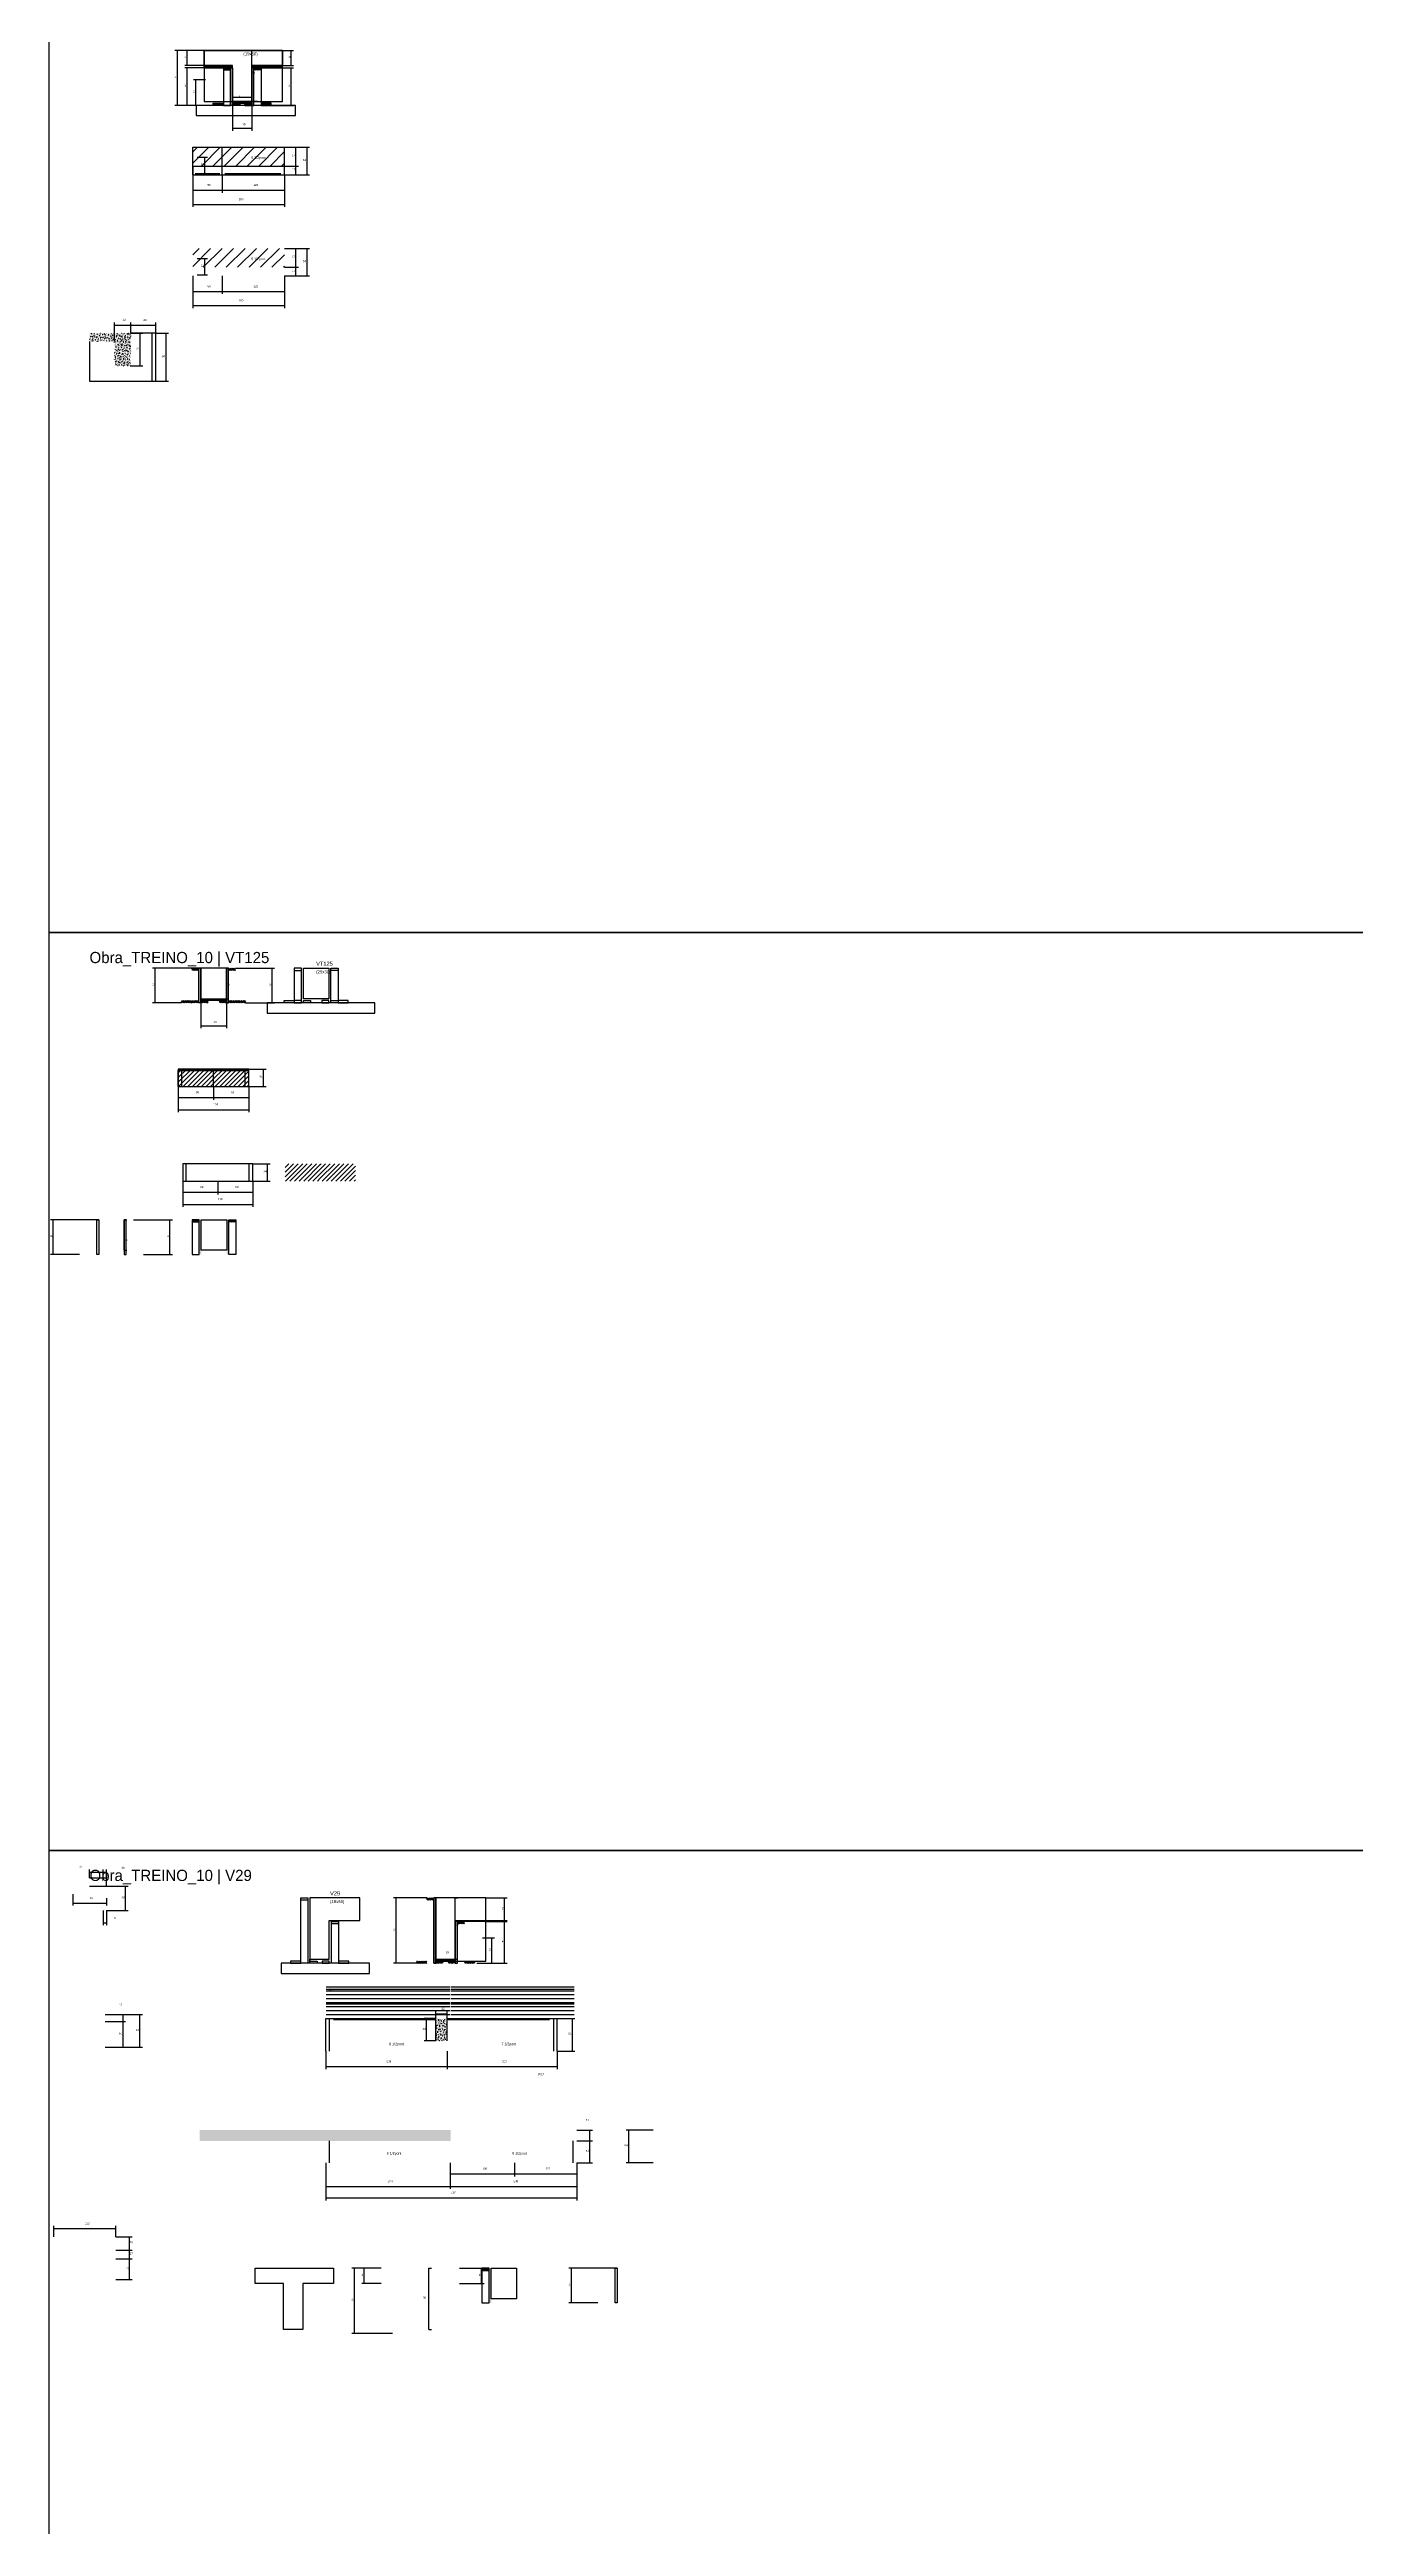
# Model space of a CAD drawing. Header units: metres. Extents: x -132 to 34800, y -36000 to 1848.
# Drawn here: x 20302 to 22863, y -17526 to -12668 of the extents above; entities that cross this region are included whole.
import ezdxf

# ---------------------------------------------------------------- set-up
doc = ezdxf.new("R2010")
doc.units = ezdxf.units.M
for name, color, linetype in [('CELL_BORDER', 8, 'Continuous'), ('CONCRETO', 251, 'Continuous'), ('COTA', 4, 'Continuous'), ('Cota Seção (2x)', 4, 'Continuous'), ('Hachura', 253, 'Continuous'), ('LABEL_ID', 3, 'Continuous'), ('Madeira', 126, 'Continuous'), ('NOMENCLATURA', 7, 'Continuous'), ('Painéis', 200, 'Continuous'), ('REAPROVEITAMENTO', 251, 'Continuous'), ('SARR_2.2x7', 40, 'Continuous'), ('Texto Seção', 7, 'Continuous')]:
    doc.layers.add(name, color=color, linetype=linetype)

msp = doc.modelspace()

# ---------------------------------------------------------------- hatches: boundary and pattern name
at = {"layer": 'COTA'}
h = msp.add_hatch(dxfattribs=at)
h.set_pattern_fill('AR-CONC', scale=0.03)
h.paths.add_polyline_path([(20429, -13240.8), (20380, -13240.8), (20380, -13224.8), (20461, -13224.8), (20461, -13288.8), (20429, -13288.8)])
h = msp.add_hatch(dxfattribs=at)
h.set_pattern_fill('AR-CONC', scale=0.03)
h.paths.add_polyline_path([(21059.4, -16573.5), (21081.4, -16573.5), (21081.4, -16529.5), (21059.4, -16529.5)])
h = msp.add_hatch(dxfattribs=at)
h.set_pattern_fill('AR-CONC', scale=0.03)
h.paths.add_polyline_path([(20596.3, -16748.6), (20596.3, -16769.8), (21088.3, -16769.8), (21088.3, -16748.6)])
at = {"layer": 'Hachura'}
h = msp.add_hatch(color=8, dxfattribs=at)
h.dxf.hatch_style = 1
h.paths.add_polyline_path([(20660.5, -12704), (20660.5, -12700), (20660.5, -12700), (20604.9, -12700), (20604.9, -12700), (20604.9, -12704), (20604.9, -12704), (20660.5, -12704)])
h = msp.add_hatch(dxfattribs=at)
h.set_pattern_fill('ANSI31', scale=0.5)
h.paths.add_polyline_path([(20656.5, -12708.4), (20656.5, -12704), (20656.5, -12704), (20642.5, -12704), (20642.5, -12704), (20642.5, -12708.4), (20642.5, -12708.4), (20656.5, -12708.4)])
h = msp.add_hatch(color=8, dxfattribs=at)
h.dxf.hatch_style = 1
h.paths.add_polyline_path([(20656.5, -12704), (20660.5, -12704), (20660.5, -12704), (20660.5, -12778), (20660.5, -12778), (20656.5, -12778), (20656.5, -12778), (20656.5, -12704)])
h = msp.add_hatch(color=8, dxfattribs=at)
h.dxf.hatch_style = 1
h.paths.add_polyline_path([(20758.5, -12704), (20758.5, -12700), (20758.5, -12700), (20698.5, -12700), (20698.5, -12700), (20698.5, -12704), (20698.5, -12704), (20758.5, -12704)])
h = msp.add_hatch(color=8, dxfattribs=at)
h.dxf.hatch_style = 1
h.paths.add_polyline_path([(20702.5, -12704), (20698.5, -12704), (20698.5, -12704), (20698.5, -12778), (20698.5, -12778), (20702.5, -12778), (20702.5, -12778), (20702.5, -12704)])
h = msp.add_hatch(dxfattribs=at)
h.set_pattern_fill('ANSI31', scale=0.5)
h.paths.add_polyline_path([(20702.5, -12708.4), (20702.5, -12704), (20702.5, -12704), (20716.5, -12704), (20716.5, -12704), (20716.5, -12708.4), (20716.5, -12708.4), (20702.5, -12708.4)])
h = msp.add_hatch(dxfattribs=at)
h.set_pattern_fill('ANSI31', scale=0.5)
h.paths.add_polyline_path([(20622.5, -12778), (20622.5, -12773.6), (20622.5, -12773.6), (20642.5, -12773.6), (20642.5, -12773.6), (20642.5, -12778), (20642.5, -12778), (20622.5, -12778)])
h = msp.add_hatch(color=8, dxfattribs=at)
h.dxf.hatch_style = 1
h.paths.add_polyline_path([(20698.5, -12773.6), (20698.5, -12770), (20698.5, -12770), (20660.5, -12770), (20660.5, -12770), (20660.5, -12773.6), (20660.5, -12773.6), (20698.5, -12773.6)])
h = msp.add_hatch(dxfattribs=at)
h.set_pattern_fill('ANSI31', scale=0.5)
h.paths.add_polyline_path([(20660.5, -12778), (20660.5, -12773.6), (20660.5, -12773.6), (20674.5, -12773.6), (20674.5, -12773.6), (20674.5, -12778), (20674.5, -12778), (20660.5, -12778)])
h = msp.add_hatch(dxfattribs=at)
h.set_pattern_fill('ANSI31', scale=0.5)
h.paths.add_polyline_path([(20698.5, -12778), (20698.5, -12773.6), (20698.5, -12773.6), (20684.5, -12773.6), (20684.5, -12773.6), (20684.5, -12778), (20684.5, -12778), (20698.5, -12778)])
h = msp.add_hatch(dxfattribs=at)
h.set_pattern_fill('ANSI31', scale=0.5)
h.paths.add_polyline_path([(20736.5, -12778), (20736.5, -12773.6), (20736.5, -12773.6), (20716.5, -12773.6), (20716.5, -12773.6), (20716.5, -12778), (20716.5, -12778), (20736.5, -12778)])
h = msp.add_hatch(dxfattribs=at)
h.set_pattern_fill('ANSI31', scale=0.5)
h.paths.add_polyline_path([(20594.4, -14474.4), (20594.4, -14470), (20594.4, -14470), (20580.4, -14470), (20580.4, -14470), (20580.4, -14474.4), (20580.4, -14474.4), (20594.4, -14474.4)])
h = msp.add_hatch(color=8, dxfattribs=at)
h.dxf.hatch_style = 1
h.paths.add_polyline_path([(20594.4, -14470), (20598.4, -14470), (20598.4, -14470), (20598.4, -14538), (20598.4, -14538), (20594.4, -14538), (20594.4, -14538), (20594.4, -14470)])
h = msp.add_hatch(color=8, dxfattribs=at)
h.dxf.hatch_style = 1
h.paths.add_polyline_path([(20652.4, -14470), (20648.4, -14470), (20648.4, -14470), (20648.4, -14538), (20648.4, -14538), (20652.4, -14538), (20652.4, -14538), (20652.4, -14470)])
h = msp.add_hatch(dxfattribs=at)
h.set_pattern_fill('ANSI31', scale=0.5)
h.paths.add_polyline_path([(20652.4, -14474.4), (20652.4, -14470), (20652.4, -14470), (20666.4, -14470), (20666.4, -14470), (20666.4, -14474.4), (20666.4, -14474.4), (20652.4, -14474.4)])
h = msp.add_hatch(dxfattribs=at)
h.set_pattern_fill('ANSI31', scale=0.5)
h.paths.add_polyline_path([(20560.4, -14538), (20560.4, -14533.6), (20560.4, -14533.6), (20580.4, -14533.6), (20580.4, -14533.6), (20580.4, -14538), (20580.4, -14538), (20560.4, -14538)])
h = msp.add_hatch(dxfattribs=at)
h.set_pattern_fill('ANSI31', scale=0.5)
h.paths.add_polyline_path([(20594.4, -14538), (20594.4, -14533.6), (20594.4, -14533.6), (20580.4, -14533.6), (20580.4, -14533.6), (20580.4, -14538), (20580.4, -14538), (20594.4, -14538)])
h = msp.add_hatch(color=8, dxfattribs=at)
h.dxf.hatch_style = 1
h.paths.add_polyline_path([(20598.4, -14533.6), (20598.4, -14530), (20598.4, -14530), (20648.4, -14530), (20648.4, -14530), (20648.4, -14533.6), (20648.4, -14533.6), (20598.4, -14533.6)])
h = msp.add_hatch(dxfattribs=at)
h.set_pattern_fill('ANSI31', scale=0.5)
h.paths.add_polyline_path([(20598.4, -14538), (20598.4, -14533.6), (20598.4, -14533.6), (20612.4, -14533.6), (20612.4, -14533.6), (20612.4, -14538), (20612.4, -14538), (20598.4, -14538)])
h = msp.add_hatch(dxfattribs=at)
h.set_pattern_fill('ANSI31', scale=0.5)
h.paths.add_polyline_path([(20648.4, -14538), (20648.4, -14533.6), (20648.4, -14533.6), (20634.4, -14533.6), (20634.4, -14533.6), (20634.4, -14538), (20634.4, -14538), (20648.4, -14538)])
h = msp.add_hatch(dxfattribs=at)
h.set_pattern_fill('ANSI31', scale=0.5)
h.paths.add_polyline_path([(20652.4, -14538), (20652.4, -14533.6), (20652.4, -14533.6), (20666.4, -14533.6), (20666.4, -14533.6), (20666.4, -14538), (20666.4, -14538), (20652.4, -14538)])
h = msp.add_hatch(dxfattribs=at)
h.set_pattern_fill('ANSI31', scale=0.5)
h.paths.add_polyline_path([(20686.4, -14538), (20686.4, -14533.6), (20686.4, -14533.6), (20666.4, -14533.6), (20666.4, -14533.6), (20666.4, -14538), (20666.4, -14538), (20686.4, -14538)])
h = msp.add_hatch(dxfattribs=at)
h.set_pattern_fill('ANSI31', scale=2)
h.paths.add_polyline_path([(20623.2, -14701.8), (20623.2, -14667.8), (20554.1, -14667.8), (20554.1, -14701.8)])
h = msp.add_hatch(dxfattribs=at)
h.set_pattern_fill('ANSI31', scale=2)
h.paths.add_polyline_path([(20692.2, -14701.8), (20692.2, -14667.8), (20623.2, -14667.8), (20623.2, -14701.8)])
h = msp.add_hatch(dxfattribs=at)
h.set_pattern_fill('ANSI31', scale=2)
h.paths.add_polyline_path([(20763.8, -14853.5), (20763.8, -14887.5), (20832.6, -14887.5), (20832.6, -14853.5)])
h = msp.add_hatch(dxfattribs=at)
h.set_pattern_fill('ANSI31', scale=2)
h.paths.add_polyline_path([(20832.6, -14853.5), (20832.6, -14887.5), (20901.4, -14887.5), (20901.4, -14853.5)])
h = msp.add_hatch(dxfattribs=at)
h.set_pattern_fill('ANSI31', scale=0.5)
h.paths.add_polyline_path([(20595.1, -14967.5), (20595.1, -14963.1), (20595.1, -14963.1), (20581.1, -14963.1), (20581.1, -14963.1), (20581.1, -14967.5), (20581.1, -14967.5), (20595.1, -14967.5)])
h = msp.add_hatch(color=8, dxfattribs=at)
h.dxf.hatch_style = 1
h.paths.add_polyline_path([(20595.1, -14963.1), (20599.1, -14963.1), (20599.1, -14963.1), (20599.1, -15031.1), (20599.1, -15031.1), (20595.1, -15031.1), (20595.1, -15031.1), (20595.1, -14963.1)])
h = msp.add_hatch(color=8, dxfattribs=at)
h.dxf.hatch_style = 1
h.paths.add_polyline_path([(20653.1, -14963.1), (20649.1, -14963.1), (20649.1, -14963.1), (20649.1, -15031.1), (20649.1, -15031.1), (20653.1, -15031.1), (20653.1, -15031.1), (20653.1, -14963.1)])
h = msp.add_hatch(dxfattribs=at)
h.set_pattern_fill('ANSI31', scale=0.5)
h.paths.add_polyline_path([(20653.1, -14967.5), (20653.1, -14963.1), (20653.1, -14963.1), (20667.1, -14963.1), (20667.1, -14963.1), (20667.1, -14967.5), (20667.1, -14967.5), (20653.1, -14967.5)])
h = msp.add_hatch(dxfattribs=at)
h.set_pattern_fill('ANSI31', scale=0.5)
h.paths.add_polyline_path([(21041.4, -16297.7), (21041.4, -16293.3), (21041.4, -16293.3), (21055.4, -16293.3), (21055.4, -16293.3), (21055.4, -16297.7), (21055.4, -16297.7), (21041.4, -16297.7)])
h = msp.add_hatch(color=8, dxfattribs=at)
h.dxf.hatch_style = 1
h.paths.add_polyline_path([(21059.4, -16293.3), (21055.4, -16293.3), (21055.4, -16293.3), (21055.4, -16421.3), (21055.4, -16421.3), (21059.4, -16421.3), (21059.4, -16421.3), (21059.4, -16293.3)])
h = msp.add_hatch(color=8, dxfattribs=at)
h.dxf.hatch_style = 1
h.paths.add_polyline_path([(21097.4, -16339.7), (21097.4, -16337.3), (21097.4, -16337.3), (21157.4, -16337.3), (21157.4, -16337.3), (21157.4, -16339.7), (21157.4, -16339.7), (21097.4, -16339.7)])
h = msp.add_hatch(color=8, dxfattribs=at)
h.dxf.hatch_style = 1
h.paths.add_polyline_path([(21101.4, -16339.7), (21097.4, -16339.7), (21097.4, -16339.7), (21097.4, -16421.3), (21097.4, -16421.3), (21101.4, -16421.3), (21101.4, -16421.3), (21101.4, -16339.7)])
h = msp.add_hatch(dxfattribs=at)
h.set_pattern_fill('ANSI31', scale=0.5)
h.paths.add_polyline_path([(21101.4, -16344.1), (21101.4, -16339.7), (21101.4, -16339.7), (21115.4, -16339.7), (21115.4, -16339.7), (21115.4, -16344.1), (21115.4, -16344.1), (21101.4, -16344.1)])
h = msp.add_hatch(dxfattribs=at)
h.set_pattern_fill('ANSI31', scale=0.5)
h.paths.add_polyline_path([(21041.4, -16421.3), (21041.4, -16416.9), (21041.4, -16416.9), (21021.4, -16416.9), (21021.4, -16416.9), (21021.4, -16421.3), (21021.4, -16421.3), (21041.4, -16421.3)])
h = msp.add_hatch(color=8, dxfattribs=at)
h.dxf.hatch_style = 1
h.paths.add_polyline_path([(21059.4, -16416.9), (21059.4, -16413.3), (21059.4, -16413.3), (21097.4, -16413.3), (21097.4, -16413.3), (21097.4, -16416.9), (21097.4, -16416.9), (21059.4, -16416.9)])
h = msp.add_hatch(dxfattribs=at)
h.set_pattern_fill('ANSI31', scale=0.5)
h.paths.add_polyline_path([(21059.4, -16421.3), (21059.4, -16416.9), (21059.4, -16416.9), (21073.4, -16416.9), (21073.4, -16416.9), (21073.4, -16421.3), (21073.4, -16421.3), (21059.4, -16421.3)])
h = msp.add_hatch(dxfattribs=at)
h.set_pattern_fill('ANSI31', scale=0.5)
h.paths.add_polyline_path([(21097.4, -16421.3), (21097.4, -16416.9), (21097.4, -16416.9), (21083.4, -16416.9), (21083.4, -16416.9), (21083.4, -16421.3), (21083.4, -16421.3), (21097.4, -16421.3)])
h = msp.add_hatch(dxfattribs=at)
h.set_pattern_fill('ANSI31', scale=0.5)
h.paths.add_polyline_path([(21135.4, -16421.3), (21135.4, -16416.9), (21135.4, -16416.9), (21115.4, -16416.9), (21115.4, -16416.9), (21115.4, -16421.3), (21115.4, -16421.3), (21135.4, -16421.3)])
h = msp.add_hatch(dxfattribs=at)
h.set_pattern_fill('ANSI31', scale=0.5)
h.paths.add_polyline_path([(21163.7, -17023.7), (21163.7, -17019.3), (21163.7, -17019.3), (21149.7, -17019.3), (21149.7, -17019.3), (21149.7, -17023.7), (21149.7, -17023.7), (21163.7, -17023.7)])
h = msp.add_hatch(color=8, dxfattribs=at)
h.dxf.hatch_style = 1
h.paths.add_polyline_path([(21163.7, -17019.3), (21167.7, -17019.3), (21167.7, -17019.3), (21167.7, -17087.3), (21167.7, -17087.3), (21163.7, -17087.3), (21163.7, -17087.3), (21163.7, -17019.3)])
at = {"layer": 'REAPROVEITAMENTO'}
h = msp.add_hatch(dxfattribs=at)
h.set_pattern_fill('ANSI31', scale=5)
h.paths.add_polyline_path([(20582.4, -12896.9), (20762.4, -12896.9), (20762.4, -12896.9), (20762.4, -12859.9), (20762.4, -12859.9), (20582.4, -12859.9), (20582.4, -12859.9), (20582.4, -12896.9)])
h = msp.add_hatch(dxfattribs=at)
h.set_pattern_fill('ANSI31', scale=5)
h.paths.add_polyline_path([(20582.4, -13095.4), (20762.4, -13095.4), (20762.4, -13095.4), (20762.4, -13058.4), (20762.4, -13058.4), (20582.4, -13058.4), (20582.4, -13058.4), (20582.4, -13095.4)])

# ---------------------------------------------------------------- linework, layer by layer
at = {"layer": 'CELL_BORDER'}
for points in [[(20300, -14400), (23200, -14400), (23200, -12600), (20300, -12600)], [(20300, -16200), (23200, -16200), (23200, -14400), (20300, -14400)], [(20300, -18000), (23200, -18000), (23200, -16200), (20300, -16200)]]:
    msp.add_lwpolyline(points, close=True, dxfattribs=at)
at = {"layer": 'CONCRETO'}
for points in [[(20604.9, -12700), (20604.9, -12670), (20758.5, -12670), (20758.5, -12700), (20698.5, -12700), (20698.5, -12770), (20660.5, -12770), (20660.5, -12700)], [(20604.9, -12770), (20758.5, -12770), (20758.5, -12670), (20604.9, -12670)], [(20598.4, -14530), (20648.4, -14530), (20648.4, -14470), (20598.4, -14470)], [(20799.5, -14470), (20799.5, -14470), (20799.5, -14470), (20799.5, -14470), (20849.5, -14470), (20849.5, -14470), (20849.5, -14470), (20849.5, -14530), (20799.5, -14530), (20799.5, -14470)], [(20599.1, -14963.1), (20599.1, -14963.1), (20599.1, -14963.1), (20599.1, -14963.1), (20649.1, -14963.1), (20649.1, -14963.1), (20649.1, -14963.1), (20649.1, -15023.1), (20599.1, -15023.1), (20599.1, -14963.1)], [(20850.3, -16337.3), (20910.3, -16337.3), (20910.3, -16293.3), (20850.3, -16293.3), (20850.3, -16293.3), (20812.3, -16293.3), (20812.3, -16416.9), (20812.3, -16416.9), (20812.3, -16413.3), (20850.3, -16413.3)], [(21059.4, -16416.9), (21157.4, -16416.9), (21157.4, -16293.3), (21059.4, -16293.3)], [(20704.8, -17049.3), (20704.8, -17019.3), (20858.4, -17019.3), (20858.4, -17049.3), (20798.4, -17049.3), (20798.4, -17139.3), (20760.4, -17139.3), (20760.4, -17049.3)], [(21167.7, -17019.3), (21167.7, -17019.3), (21167.7, -17019.3), (21167.7, -17019.3), (21217.7, -17019.3), (21217.7, -17019.3), (21217.7, -17019.3), (21217.7, -17079.3), (21167.7, -17079.3), (21167.7, -17019.3)]]:
    msp.add_lwpolyline(points, close=True, dxfattribs=at)
at = {"layer": 'COTA'}
for p, q in [((20604.9, -12670), (20547.5, -12670)), ((20552.5, -12778), (20552.5, -12670)), ((20604.9, -12670), (20566.8, -12670)), ((20571.8, -12700), (20571.8, -12670)), ((20758.5, -12670), (20780.3, -12670)), ((20775.3, -12700), (20775.3, -12670)), ((20604.9, -12700), (20566.8, -12700)), ((20604.9, -12704), (20566.8, -12704)), ((20571.8, -12778), (20571.8, -12704)), ((20758.5, -12700), (20780.3, -12700)), ((20758.5, -12704), (20780.3, -12704)), ((20775.3, -12778), (20775.3, -12704)), ((20607.2, -12728), (20583.6, -12728)), ((20588.6, -12778), (20588.6, -12728)), ((20626.9, -12778), (20547.5, -12778)), ((20626.9, -12778), (20566.8, -12778)), ((20607.2, -12778), (20583.6, -12778)), ((20660.5, -12778), (20660.5, -12827.7)), ((20660.5, -12822.7), (20698.5, -12822.7)), ((20698.5, -12778), (20698.5, -12827.7)), ((20732.1, -12778), (20780.3, -12778)), ((20762.4, -12859.9), (20811.5, -12859.9)), ((20762.4, -12859.9), (20789.9, -12859.9)), ((20784.9, -12896.9), (20784.9, -12859.9)), ((20806.5, -12913.9), (20806.5, -12859.9)), ((20582.4, -12896.9), (20582.4, -12977)), ((20582.4, -12913.9), (20582.4, -12949.1)), ((20640.4, -12913.9), (20640.4, -12949.1)), ((20640.4, -12913.9), (20640.4, -12949.1)), ((20762.4, -12896.9), (20789.9, -12896.9)), ((20762.4, -12913.9), (20762.4, -12949.1)), ((20762.4, -12913.9), (20762.4, -12977)), ((20762.4, -12913.9), (20811.5, -12913.9)), ((20582.4, -12944.1), (20640.4, -12944.1)), ((20640.4, -12944.1), (20762.4, -12944.1)), ((20582.4, -12972), (20762.4, -12972)), ((20762.4, -13058.4), (20811.5, -13058.4)), ((20762.4, -13058.4), (20789.9, -13058.4)), ((20784.9, -13095.4), (20784.9, -13058.4)), ((20806.5, -13112.4), (20806.5, -13058.4)), ((20582.4, -13112.4), (20582.4, -13147.7)), ((20582.4, -13112.4), (20582.4, -13175.5)), ((20640.4, -13112.4), (20640.4, -13147.7)), ((20640.4, -13112.4), (20640.4, -13147.7)), ((20762.4, -13095.4), (20789.9, -13095.4)), ((20762.4, -13112.4), (20762.4, -13147.7)), ((20762.4, -13112.4), (20762.4, -13175.5)), ((20762.4, -13112.4), (20811.5, -13112.4)), ((20582.4, -13142.7), (20640.4, -13142.7)), ((20640.4, -13142.7), (20762.4, -13142.7)), ((20429, -13240.8), (20429, -13203.8)), ((20429, -13208.8), (20461, -13208.8)), ((20461, -13224.8), (20461, -13203.8)), ((20461, -13224.8), (20461, -13203.8)), ((20461, -13208.8), (20510, -13208.8)), ((20510, -13224.8), (20510, -13203.8)), ((20582.4, -13170.5), (20762.4, -13170.5)), ((20461, -13224.8), (20484.3, -13224.8)), ((20479.3, -13288.8), (20479.3, -13224.8)), ((20510, -13224.8), (20535.1, -13224.8)), ((20530.1, -13318.8), (20530.1, -13224.8)), ((20461, -13288.8), (20484.3, -13288.8)), ((20510, -13318.8), (20535.1, -13318.8)), ((20598.4, -14470), (20503.8, -14470)), ((20508.8, -14538), (20508.8, -14470)), ((20666.4, -14470), (20742.9, -14470)), ((20737.9, -14538), (20737.9, -14470)), ((20560.4, -14538), (20503.8, -14538)), ((20598.4, -14533.6), (20598.4, -14587.7)), ((20648.4, -14533.6), (20648.4, -14587.7)), ((20686.4, -14538), (20742.9, -14538)), ((20598.4, -14582.7), (20648.4, -14582.7)), ((20692.2, -14667.8), (20726.2, -14667.8)), ((20721.2, -14701.8), (20721.2, -14667.8)), ((20554.1, -14701.8), (20554.1, -14752.4)), ((20554.1, -14701.8), (20554.1, -14728.2)), ((20623.2, -14701.8), (20623.2, -14728.2)), ((20623.2, -14701.8), (20623.2, -14728.2)), ((20692.2, -14701.8), (20726.2, -14701.8)), ((20692.2, -14701.8), (20692.2, -14752.4)), ((20692.2, -14701.8), (20692.2, -14728.2)), ((20554.1, -14723.2), (20623.2, -14723.2)), ((20554.1, -14747.4), (20692.2, -14747.4)), ((20623.2, -14723.2), (20692.2, -14723.2)), ((20700.3, -14853.5), (20734.3, -14853.5)), ((20729.3, -14887.5), (20729.3, -14853.5)), ((20562.7, -14887.5), (20562.7, -14938.1)), ((20562.7, -14887.5), (20562.7, -14913.9)), ((20562.7, -14908.9), (20631.5, -14908.9)), ((20631.5, -14887.5), (20631.5, -14913.9)), ((20631.5, -14887.5), (20631.5, -14913.9)), ((20631.5, -14908.9), (20700.3, -14908.9)), ((20700.3, -14887.5), (20734.3, -14887.5)), ((20700.3, -14887.5), (20700.3, -14938.1)), ((20700.3, -14887.5), (20700.3, -14913.9)), ((20562.7, -14933.1), (20700.3, -14933.1)), ((20398, -14963.1), (20303.4, -14963.1)), ((20308.4, -15031.1), (20308.4, -14963.1)), ((20466, -14963.1), (20542.5, -14963.1)), ((20537.5, -15031.1), (20537.5, -14963.1)), ((20360, -15031.1), (20303.4, -15031.1)), ((20486, -15031.1), (20542.5, -15031.1)), ((20407, -16317.8), (20407, -16346.9)), ((20413.5, -16317.8), (20413.5, -16346.9)), ((21041.4, -16293.3), (20976.4, -16293.3)), ((20981.4, -16421.3), (20981.4, -16293.3)), ((21157.4, -16293.3), (21199.1, -16293.3)), ((21194.1, -16337.3), (21194.1, -16293.3)), ((20407, -16341.9), (20413.5, -16341.9)), ((21157.4, -16337.3), (21199.1, -16337.3)), ((21157.4, -16339.7), (21199.1, -16339.7)), ((21194.1, -16421.3), (21194.1, -16339.7)), ((21150.7, -16371.4), (21174.3, -16371.4)), ((21169.3, -16421.3), (21169.3, -16371.4)), ((21041.4, -16421.3), (20976.4, -16421.3)), ((21139.8, -16421.3), (21199.1, -16421.3)), ((21150.7, -16421.3), (21174.3, -16421.3)), ((20410.8, -16522), (20483.8, -16522)), ((20410.8, -16535.2), (20450.7, -16535.2)), ((20445.7, -16586), (20445.7, -16535.2)), ((20478.8, -16586), (20478.8, -16522)), ((20410.8, -16586), (20450.7, -16586)), ((20410.8, -16586), (20483.8, -16586)), ((21087.4, -16812.6), (21087.4, -16839.3)), ((21087.4, -16834.3), (21213.4, -16834.3)), ((21213.4, -16812.6), (21213.4, -16839.3)), ((21213.4, -16812.6), (21213.4, -16839.3)), ((21213.4, -16834.3), (21335.4, -16834.3)), ((21335.4, -16812.6), (21335.4, -16839.3)), ((20951.9, -17019.3), (20894.5, -17019.3)), ((20899.5, -17147.3), (20899.5, -17019.3)), ((20951.9, -17019.3), (20913.8, -17019.3)), ((20951.9, -17049.3), (20913.8, -17049.3)), ((20918.8, -17049.3), (20918.8, -17019.3)), ((21105.5, -17019.3), (21153.8, -17019.3)), ((21105.5, -17049.3), (21153.8, -17049.3)), ((21148.8, -17049.3), (21148.8, -17019.3)), ((21414.8, -17019.3), (21320.2, -17019.3)), ((21325.2, -17087.3), (21325.2, -17019.3)), ((21376.8, -17087.3), (21320.2, -17087.3)), ((20973.9, -17147.3), (20894.5, -17147.3))]:
    msp.add_line(p, q, dxfattribs=at)
at = {"layer": 'Cota Seção (2x)'}
for p, q in [((20709.5, -12670), (20693, -12670)), ((20698, -12770), (20698, -12670)), ((20660.5, -12778), (20660.5, -12757)), ((20660.5, -12762), (20698.5, -12762)), ((20709.5, -12770), (20693, -12770)), ((20698.5, -12778), (20698.5, -12757)), ((20590.9, -12879.7), (20611.4, -12879.7)), ((20590.9, -12911.7), (20611.4, -12911.7)), ((20606.4, -12911.7), (20606.4, -12879.7)), ((20762.4, -12896.9), (20789.9, -12896.9)), ((20762.4, -12913.9), (20789.9, -12913.9)), ((20784.9, -12913.9), (20784.9, -12896.9)), ((20590.9, -13078.2), (20611.4, -13078.2)), ((20590.9, -13110.2), (20611.4, -13110.2)), ((20606.4, -13110.2), (20606.4, -13078.2)), ((20762.4, -13095.4), (20789.9, -13095.4)), ((20762.4, -13112.4), (20789.9, -13112.4)), ((20784.9, -13112.4), (20784.9, -13095.4)), ((20648.4, -14530), (20648.4, -14470)), ((20648.4, -14470), (20653.4, -14470)), ((20648.4, -14530), (20653.4, -14530)), ((20448, -15023.1), (20448, -14963.1)), ((20448, -14963.1), (20453, -14963.1)), ((20448, -15023.1), (20453, -15023.1)), ((20380, -16253.8), (20380, -16237.5)), ((20380, -16242.5), (20413.5, -16242.5)), ((20380, -16253.8), (20380, -16248.8)), ((20380, -16253.8), (20413.5, -16253.8)), ((20413.5, -16270), (20413.5, -16237.5)), ((20413.5, -16270), (20413.5, -16248.8)), ((20413.5, -16270), (20455.6, -16270)), ((20450.6, -16317.8), (20450.6, -16270)), ((20347.5, -16285.8), (20347.5, -16308.2)), ((20347.5, -16303.2), (20413.5, -16303.2)), ((20413.5, -16293.9), (20413.5, -16308.2)), ((20413.5, -16317.8), (20455.6, -16317.8)), ((21097.4, -16413.3), (21097.4, -16293.3)), ((21097.4, -16293.3), (21102.4, -16293.3)), ((21059.4, -16421.3), (21059.4, -16408.3)), ((21059.4, -16413.3), (21097.4, -16413.3)), ((21097.4, -16421.3), (21097.4, -16408.3)), ((21097.4, -16413.3), (21102.4, -16413.3)), ((20410.8, -16522), (20450.7, -16522)), ((20410.8, -16535.2), (20450.7, -16535.2)), ((20445.7, -16535.2), (20445.7, -16522)), ((21059.4, -16529.5), (21036.1, -16529.5)), ((21041.1, -16573.5), (21041.1, -16529.5)), ((21059.4, -16529.5), (21059.4, -16515.7)), ((21059.4, -16520.7), (21081.4, -16520.7)), ((21081.4, -16529.5), (21081.4, -16515.7)), ((21297.4, -16529.5), (21332.1, -16529.5)), ((21327.1, -16593.5), (21327.1, -16529.5)), ((20843.4, -16593.5), (20843.4, -16628.8)), ((21059.4, -16573.5), (21036.1, -16573.5)), ((21081.4, -16593.5), (21081.4, -16628.8)), ((21081.4, -16593.5), (21081.4, -16628.8)), ((21297.4, -16593.5), (21297.4, -16628.8)), ((21297.4, -16593.5), (21332.1, -16593.5)), ((20843.4, -16623.8), (21081.4, -16623.8)), ((21081.4, -16623.8), (21297.4, -16623.8)), ((21335.4, -16748.6), (21366.3, -16748.6)), ((21361.3, -16769.8), (21361.3, -16748.6)), ((21485.2, -16748.6), (21432.4, -16748.6)), ((21437.4, -16812.6), (21437.4, -16748.6)), ((21335.4, -16769.8), (21366.3, -16769.8)), ((21335.4, -16769.8), (21366.3, -16769.8)), ((21361.3, -16812.6), (21361.3, -16769.8)), ((20843.4, -16812.6), (20843.4, -16863.8)), ((20843.4, -16812.6), (20843.4, -16886.5)), ((21087.4, -16812.6), (21087.4, -16863.8)), ((21087.4, -16812.6), (21087.4, -16863.8)), ((21335.4, -16812.6), (21335.4, -16863.8)), ((21335.4, -16812.6), (21366.3, -16812.6)), ((21335.4, -16812.6), (21335.4, -16886.5)), ((21485.2, -16812.6), (21432.4, -16812.6)), ((20843.4, -16858.8), (21087.4, -16858.8)), ((20843.4, -16881.5), (21335.4, -16881.5)), ((21087.4, -16858.8), (21335.4, -16858.8)), ((20309.8, -16957.5), (20309.8, -16936.4)), ((20309.8, -16941.4), (20431.8, -16941.4)), ((20431.8, -16957.5), (20431.8, -16936.4)), ((20431.8, -16957.5), (20463.7, -16957.5)), ((20431.8, -16984), (20463.7, -16984)), ((20431.8, -16984), (20463.7, -16984)), ((20458.7, -16984), (20458.7, -16957.5)), ((20458.7, -17001), (20458.7, -16984)), ((20431.8, -17001), (20463.7, -17001)), ((20431.8, -17001), (20463.7, -17001)), ((20431.8, -17041.5), (20463.7, -17041.5)), ((20458.7, -17041.5), (20458.7, -17001)), ((21045.5, -17139.3), (21045.5, -17019.3)), ((21045.5, -17019.3), (21050.5, -17019.3)), ((21045.5, -17139.3), (21050.5, -17139.3))]:
    msp.add_line(p, q, dxfattribs=at)
at = {"layer": 'Madeira'}
for points in [[(20656.5, -12708.4), (20656.5, -12704), (20642.5, -12704), (20642.5, -12708.4)], [(20656.5, -12704), (20642.5, -12704), (20642.5, -12778), (20656.5, -12778)], [(20702.5, -12708.4), (20702.5, -12704), (20716.5, -12704), (20716.5, -12708.4)], [(20702.5, -12704), (20716.5, -12704), (20716.5, -12778), (20702.5, -12778)], [(20622.5, -12778), (20622.5, -12773.6), (20642.5, -12773.6), (20642.5, -12778)], [(20660.5, -12778), (20660.5, -12773.6), (20674.5, -12773.6), (20674.5, -12778)], [(20698.5, -12778), (20698.5, -12773.6), (20684.5, -12773.6), (20684.5, -12778)], [(20736.5, -12778), (20736.5, -12773.6), (20716.5, -12773.6), (20716.5, -12778)], [(20589, -12798), (20784.2, -12798), (20784.2, -12778), (20589, -12778)], [(20795.5, -14474.4), (20795.5, -14470), (20781.5, -14470), (20781.5, -14474.4)], [(20795.5, -14470), (20781.5, -14470), (20781.5, -14538), (20795.5, -14538)], [(20853.5, -14474.4), (20853.5, -14470), (20867.5, -14470), (20867.5, -14474.4)], [(20853.5, -14470), (20867.5, -14470), (20867.5, -14538), (20853.5, -14538)], [(20728.1, -14558), (20939.6, -14558), (20939.6, -14538), (20728.1, -14538)], [(20761.5, -14538), (20761.5, -14533.6), (20781.5, -14533.6), (20781.5, -14538)], [(20795.5, -14538), (20795.5, -14533.6), (20781.5, -14533.6), (20781.5, -14538)], [(20799.5, -14538), (20799.5, -14533.6), (20813.5, -14533.6), (20813.5, -14538)], [(20849.5, -14538), (20849.5, -14533.6), (20835.5, -14533.6), (20835.5, -14538)], [(20853.5, -14538), (20853.5, -14533.6), (20867.5, -14533.6), (20867.5, -14538)], [(20887.5, -14538), (20887.5, -14533.6), (20867.5, -14533.6), (20867.5, -14538)], [(20595.1, -14967.5), (20595.1, -14963.1), (20581.1, -14963.1), (20581.1, -14967.5)], [(20595.1, -14963.1), (20581.1, -14963.1), (20581.1, -15031.1), (20595.1, -15031.1)], [(20653.1, -14967.5), (20653.1, -14963.1), (20667.1, -14963.1), (20667.1, -14967.5)], [(20653.1, -14963.1), (20667.1, -14963.1), (20667.1, -15031.1), (20653.1, -15031.1)], [(20794.3, -16297.7), (20794.3, -16293.3), (20808.3, -16293.3), (20808.3, -16297.7)], [(20794.3, -16293.3), (20808.3, -16293.3), (20808.3, -16421.3), (20794.3, -16421.3)], [(20854.3, -16344.1), (20854.3, -16339.7), (20868.3, -16339.7), (20868.3, -16344.1)], [(20854.3, -16339.7), (20868.3, -16339.7), (20868.3, -16421.3), (20854.3, -16421.3)], [(20794.3, -16421.3), (20794.3, -16416.9), (20774.3, -16416.9), (20774.3, -16421.3)], [(20812.3, -16421.3), (20812.3, -16416.9), (20826.3, -16416.9), (20826.3, -16421.3)], [(20850.3, -16421.3), (20850.3, -16416.9), (20836.3, -16416.9), (20836.3, -16421.3)], [(20888.3, -16421.3), (20888.3, -16416.9), (20868.3, -16416.9), (20868.3, -16421.3)], [(20755.9, -16441.3), (20928.9, -16441.3), (20928.9, -16421.3), (20755.9, -16421.3)], [(21163.7, -17023.7), (21163.7, -17019.3), (21149.7, -17019.3), (21149.7, -17023.7)], [(21163.7, -17019.3), (21149.7, -17019.3), (21149.7, -17087.3), (21163.7, -17087.3)]]:
    msp.add_lwpolyline(points, close=True, dxfattribs=at)
at = {"layer": 'Painéis'}
for p, q in [((20604.9, -12700), (20660.5, -12700)), ((20604.9, -12704), (20604.9, -12700)), ((20660.5, -12704), (20660.5, -12700)), ((20660.5, -12778), (20660.5, -12704)), ((20698.5, -12700), (20758.5, -12700)), ((20698.5, -12704), (20698.5, -12700)), ((20698.5, -12778), (20698.5, -12704)), ((20758.5, -12704), (20758.5, -12700)), ((20660.5, -12770), (20698.5, -12770)), ((20660.5, -12773.6), (20660.5, -12770)), ((20698.5, -12773.6), (20698.5, -12770)), ((20582.4, -12859.9), (20762.4, -12859.9)), ((20582.4, -12896.9), (20582.4, -12859.9)), ((20640.4, -12896.9), (20640.4, -12859.9)), ((20762.4, -12896.9), (20762.4, -12859.9)), ((20582.4, -12896.9), (20762.4, -12896.9)), ((20582.4, -12913.9), (20582.4, -12896.9)), ((20582.4, -12913.9), (20762.4, -12913.9)), ((20640.4, -12913.9), (20640.4, -12896.9)), ((20762.4, -12913.9), (20762.4, -12896.9)), ((20598.4, -14538), (20598.4, -14470)), ((20648.4, -14538), (20648.4, -14470)), ((20598.4, -14530), (20648.4, -14530)), ((20598.4, -14533.6), (20598.4, -14530)), ((20648.4, -14533.6), (20648.4, -14530)), ((20554.1, -14667.8), (20692.2, -14667.8)), ((20623.2, -14701.8), (20623.2, -14667.8)), ((20692.2, -14701.8), (20692.2, -14667.8)), ((20554.1, -14670.8), (20623.2, -14670.8)), ((20554.1, -14701.8), (20554.1, -14670.8)), ((20554.1, -14701.8), (20692.2, -14701.8)), ((20554.1, -14701.8), (20623.2, -14701.8)), ((20623.2, -14701.8), (20623.2, -14670.8)), ((20623.2, -14670.8), (20692.2, -14670.8)), ((20623.2, -14701.8), (20623.2, -14670.8)), ((20623.2, -14701.8), (20692.2, -14701.8)), ((20692.2, -14701.8), (20692.2, -14670.8)), ((20380, -16270), (20413.5, -16270)), ((21055.4, -16421.3), (21055.4, -16293.3)), ((21097.4, -16337.3), (21157.4, -16337.3)), ((21097.4, -16421.3), (21097.4, -16339.7)), ((21059.4, -16413.3), (21097.4, -16413.3)), ((21059.4, -16416.9), (21059.4, -16413.3)), ((21097.4, -16416.9), (21097.4, -16413.3)), ((20843.4, -16529.5), (21059.4, -16529.5)), ((20843.4, -16593.5), (20843.4, -16529.5)), ((21059.4, -16573.5), (21059.4, -16529.5)), ((21081.4, -16529.5), (21297.4, -16529.5)), ((21081.4, -16573.5), (21081.4, -16529.5)), ((21297.4, -16593.5), (21297.4, -16529.5))]:
    msp.add_line(p, q, dxfattribs=at)
for points in [[(20660.5, -12704), (20660.5, -12700), (20604.9, -12700), (20604.9, -12704)], [(20656.5, -12704), (20660.5, -12704), (20660.5, -12778), (20656.5, -12778)], [(20758.5, -12704), (20758.5, -12700), (20698.5, -12700), (20698.5, -12704)], [(20702.5, -12704), (20698.5, -12704), (20698.5, -12778), (20702.5, -12778)], [(20698.5, -12773.6), (20698.5, -12770), (20660.5, -12770), (20660.5, -12773.6)], [(20594.4, -14470), (20598.4, -14470), (20598.4, -14538), (20594.4, -14538)], [(20652.4, -14470), (20648.4, -14470), (20648.4, -14538), (20652.4, -14538)], [(20598.4, -14533.6), (20598.4, -14530), (20648.4, -14530), (20648.4, -14533.6)], [(20554.1, -14701.8), (20692.2, -14701.8), (20692.2, -14667.8), (20554.1, -14667.8)], [(20562.7, -14887.5), (20700.3, -14887.5), (20700.3, -14853.5), (20562.7, -14853.5)], [(20394, -14963.1), (20398, -14963.1), (20398, -15031.1), (20394, -15031.1)], [(20452, -14963.1), (20448, -14963.1), (20448, -15031.1), (20452, -15031.1)], [(21059.4, -16293.3), (21055.4, -16293.3), (21055.4, -16421.3), (21059.4, -16421.3)], [(21097.4, -16339.7), (21097.4, -16337.3), (21157.4, -16337.3), (21157.4, -16339.7)], [(21101.4, -16339.7), (21097.4, -16339.7), (21097.4, -16421.3), (21101.4, -16421.3)], [(21059.4, -16416.9), (21059.4, -16413.3), (21097.4, -16413.3), (21097.4, -16416.9)], [(21410.8, -17019.3), (21414.8, -17019.3), (21414.8, -17087.3), (21410.8, -17087.3)]]:
    msp.add_lwpolyline(points, close=True, dxfattribs=at)
msp.add_lwpolyline([(20380, -13240.8), (20380, -13318.8), (20510, -13318.8), (20510, -13224.8), (20461, -13224.8)], dxfattribs=at)
at = {"layer": 'SARR_2.2x7'}
for p, q in [((20587.4, -12911.7), (20635.4, -12911.7)), ((20645.4, -12911.7), (20755.4, -12911.7)), ((20503, -13318.8), (20503, -13224.8)), ((20561.1, -14701.8), (20561.1, -14667.8)), ((20685.2, -14701.8), (20685.2, -14667.8)), ((20569.1, -14670), (20623.2, -14670)), ((20623.2, -14670), (20677.2, -14670)), ((20569.7, -14887.5), (20569.7, -14853.5)), ((20693.3, -14887.5), (20693.3, -14853.5)), ((20844.4, -16467.3), (21086.4, -16467.3)), ((20844.4, -16471.8), (21086.4, -16471.8)), ((20844.4, -16475.1), (21086.4, -16475.1)), ((20844.4, -16482.8), (21086.4, -16482.8)), ((20844.4, -16490.6), (21086.4, -16490.6)), ((20844.4, -16498.4), (21086.4, -16498.4)), ((20844.4, -16500.7), (21086.4, -16500.7)), ((20844.4, -16506.2), (21086.4, -16506.2)), ((20844.4, -16513.9), (21086.4, -16513.9)), ((21088.4, -16467.3), (21330.4, -16467.3)), ((21088.4, -16471.8), (21330.4, -16471.8)), ((21088.4, -16475.1), (21330.4, -16475.1)), ((21088.4, -16482.8), (21330.4, -16482.8)), ((21088.4, -16490.6), (21330.4, -16490.6)), ((21088.4, -16498.4), (21330.4, -16498.4)), ((21088.4, -16500.7), (21330.4, -16500.7)), ((21088.4, -16506.2), (21330.4, -16506.2)), ((21088.4, -16513.9), (21330.4, -16513.9)), ((20844.4, -16521.7), (21086.4, -16521.7)), ((20850.4, -16593.5), (20850.4, -16529.5)), ((20858.4, -16531.7), (21059.4, -16531.7)), ((21081.4, -16531.7), (21282.4, -16531.7)), ((21088.4, -16521.7), (21330.4, -16521.7)), ((21290.4, -16593.5), (21290.4, -16529.5)), ((20850.4, -16812.6), (20850.4, -16769.8)), ((21328.4, -16812.6), (21328.4, -16769.8))]:
    msp.add_line(p, q, dxfattribs=at)

# ---------------------------------------------------------------- texts
at = {"layer": 'COTA'}
for s, p in [('54', (20547, -12724)), ('15', (20566.3, -12685)), ('15', (20769.8, -12685)), ('37', (20566.3, -12741)), ('25', (20583.1, -12753)), ('37', (20769.8, -12741)), ('19', (20679.5, -12817.2)), ('37', (20776.6, -12878.4)), ('54', (20798.4, -12886.9)), ('58', (20611.4, -12936)), ('180', (20672.4, -12963.8)), ('122', (20701.4, -12936.1)), ('37', (20776.6, -13076.9)), ('54', (20798.4, -13085.4)), ('58', (20611.4, -13134.5)), ('180', (20672.4, -13162.4)), ('122', (20701.4, -13134.6)), ('32', (20445, -13200.5)), ('49', (20485.5, -13200.7)), ('64', (20471.2, -13256.8)), ('94', (20522, -13271.8)), ('34', (20503.3, -14504)), ('34', (20732.4, -14504)), ('25', (20623.4, -14577.2)), ('69', (20588.7, -14715.1)), ('69', (20657.7, -14715.1)), ('34', (20713, -14684.8)), ('138', (20623.2, -14739.1)), ('69', (20597.1, -14900.8)), ('69', (20665.9, -14900.8)), ('34', (20721.1, -14870.5)), ('138', (20631.5, -14924.8)), ('34', (20302.9, -14997.1)), ('34', (20532, -14997.1)), ('22', (21188.6, -16315.3)), ('6', (20428.5, -16334.3)), ('64', (20975.9, -16357.3)), ('25', (21163.8, -16396.3)), ('41', (21188.6, -16380.5)), ('51', (20437.6, -16560.6)), ('64', (20470.7, -16554)), ('126', (21150.4, -16826.2)), ('122', (21274.4, -16826.2)), ('15', (20913.3, -17034.3)), ('15', (21143.3, -17034.3)), ('34', (21319.7, -17053.3)), ('64', (20894, -17083.3))]:
    msp.add_text(s, height=4, dxfattribs=at).set_placement(p)
at = {"layer": 'Cota Seção (2x)'}
for s, p in [('50', (20698, -12716)), ('19', (20669.5, -12762)), ('32', (20598.1, -12895.7)), ('17', (20776.8, -12905.4)), ('32', (20598.1, -13094.2)), ('17', (20776.8, -13103.9)), ('30', (20648.4, -14504)), ('30', (20448, -15005.1)), ('34', (20360.1, -16234.3)), ('16', (20442.5, -16236.2)), ('66', (20380.5, -16295.1)), ('48', (20442.6, -16293.9)), ('60', (21097.4, -16347.3)), ('19', (21078.4, -16401.8)), ('13', (20437.5, -16504.7)), ('22', (21070.4, -16512.7)), ('44', (21033, -16551.5)), ('64', (21319, -16561.5)), ('238', (20962.4, -16615.6)), ('216', (21189.4, -16615.7)), ('21', (21353.2, -16730.8)), ('43', (21353.2, -16791.2)), ('64', (21429.3, -16780.6)), ('244', (20965.4, -16850.8)), ('248', (21211.4, -16850.7)), ('492', (21089.4, -16873.4)), ('122', (20370.8, -16933.3)), ('26', (20458.7, -16970.8)), ('17', (20458.7, -16992.5)), ('40', (20450.6, -17021.3)), ('60', (21034, -17079.3))]:
    msp.add_text(s, height=4, dxfattribs=at).set_placement(p)
at = {"layer": 'LABEL_ID'}
for s, p in [('Obra_TREINO_10 | VT125', (20380, -14460)), ('Obra_TREINO_10 | V29', (20380, -16260))]:
    msp.add_text(s, height=22, dxfattribs=at).set_placement(p)
at = {"layer": 'NOMENCLATURA'}
for s, p in [('5 1/2pont', (20697.1, -12882.9)), ('5 1/2pont', (20697.1, -13081.4)), ('P52', (20847, -16477.1)), ('8 1/2pont', (20967.9, -16582.1)), ('7 1/2pont', (21187.9, -16582.1)), ('P52', (21259.5, -16642)), ('8 1/2pont', (20963, -16796.4)), ('8 1/2pont', (21209, -16796.4))]:
    msp.add_text(s, height=5, dxfattribs=at).set_placement(p)
at = {"layer": 'Texto Seção'}
for s, height, p in [('(19x50)', 6, (20681.7, -12680)), ('VT125', 8, (20824.5, -14465)), ('(25x30)', 6, (20824.5, -14480)), ('V29', 8, (20851.8, -16288.3)), ('(19x60)', 6, (20851.8, -16303.3))]:
    msp.add_text(s, height=height, dxfattribs=at).set_placement(p)

doc.saveas('drawing.dxf')
